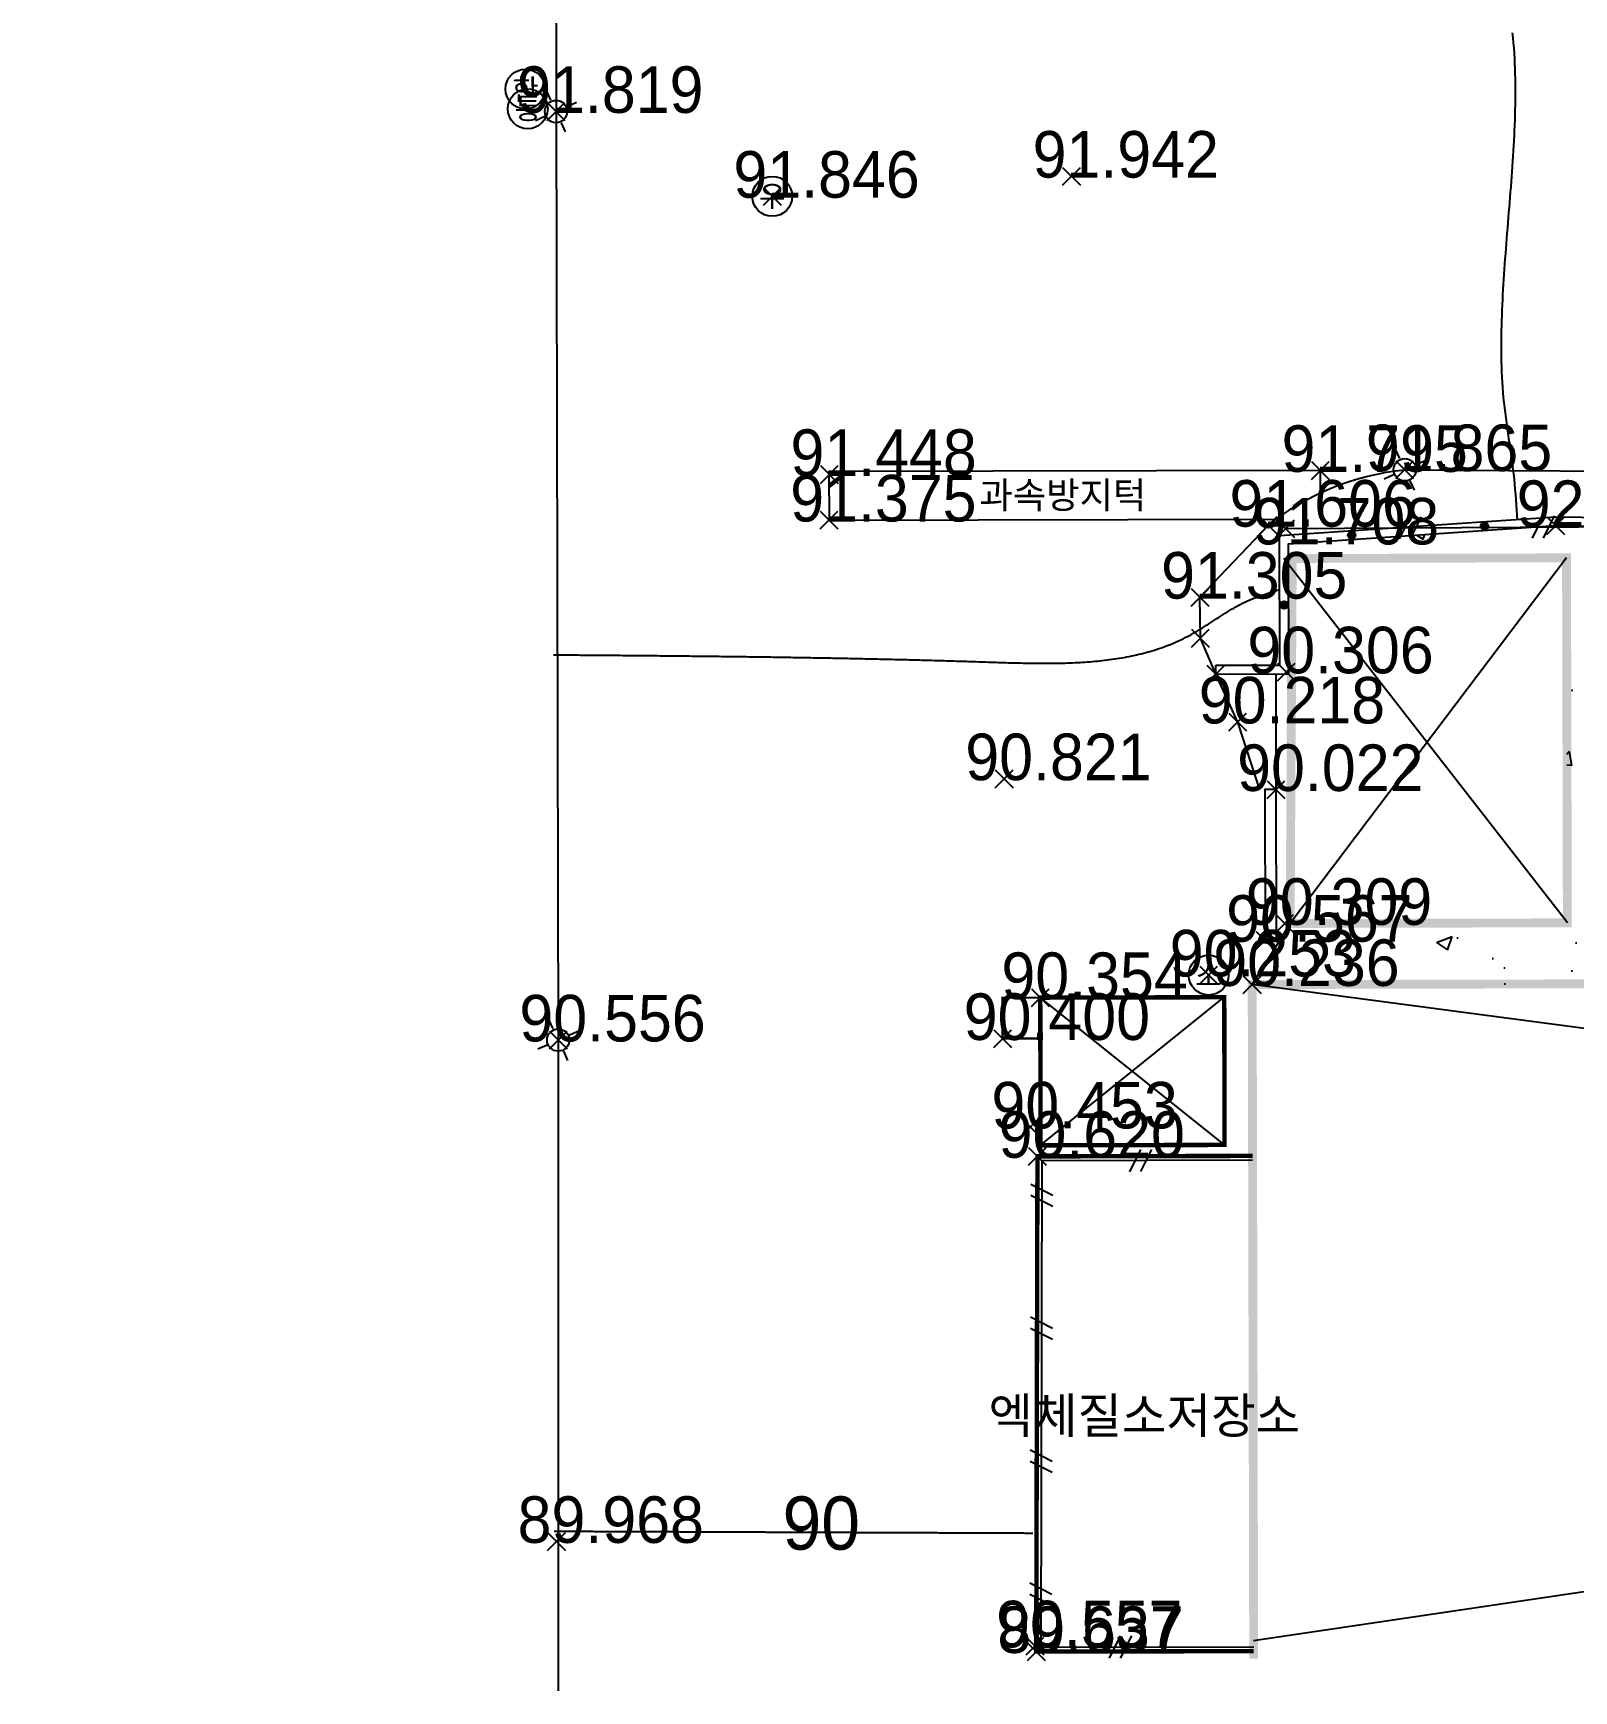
# Model space of a CAD drawing. Header units: millimetres. Extents: x 215151 to 215414, y 463007 to 463197.
# Drawn here: x 215164.73 to 215199.47, y 463029.7 to 463067.09 of the extents above; entities that cross this region are included whole.
import ezdxf
from ezdxf.enums import TextEntityAlignment as Align

# ---------------------------------------------------------------- set-up
doc = ezdxf.new("R2010")
doc.units = ezdxf.units.MM
doc.header["$MEASUREMENT"] = 0
doc.header["$PDMODE"] = 3
doc.header["$PDSIZE"] = 0.2
doc.layers.get('DEFPOINTS').update_dxf_attribs({"color": 155})
for name, color, linetype in [('1M(48)', 48, 'Continuous'), ('5M(86)', 86, 'Continuous'), ("CON'C(31)", 31, 'Continuous'), ('PTANNOTELE', 7, 'Continuous'), ('PTLAYER', 1, 'Continuous'), ('TEXT', 7, 'Continuous'), ('가로등(32)', 32, 'Continuous'), ('도시가스맨홀(50)', 50, 'Continuous'), ('소환전(24)', 24, 'Continuous'), ('아스팔트도로(1)', 1, 'Continuous'), ('옹벽(4)', 4, 'Continuous'), ('우수맨홀(42)', 42, 'Continuous'), ('조립식건물(40)', 40, 'Continuous'), ('콘크리트수로(5)', 5, 'Continuous'), ('통신맨홀(4)', 4, 'Continuous'), ('한전맨홀(1)', 1, 'Continuous'), ('현황선', 7, 'Continuous'), ('휀스(70)', 70, 'Continuous')]:
    doc.layers.add(name, color=color, linetype=linetype)
doc.styles.add('돋음', font='Dotum.ttf')
doc.styles.add('돋음체', font='DotumChe.TTF')

# ---------------------------------------------------------------- blocks, each defined once
blk = doc.blocks.new('P')
at = {"layer": '휀스(70)', "linetype": 'Continuous'}
for points in [[(-0.25, -0.25), (0, 0.25)], [(0, -0.25), (0.25, 0.25)]]:
    blk.add_lwpolyline(points, dxfattribs=at)
blk = doc.blocks.new('I1')
at = {"layer": '옹벽(4)'}
blk.add_hatch(color=256, dxfattribs=at).paths.add_polyline_path([(-0.084, 0, 1), (0.085, 0, 1)])
blk.add_circle((0, 0), 0.0846, dxfattribs=at)
blk = doc.blocks.new('F')
at = {"layer": '가로등(32)'}
for p, q in [((-0.191, 0.421), (-0.349, 0.769)), ((0.421, 0.191), (0.769, 0.349)), ((-0.421, -0.191), (-0.769, -0.349)), ((0.191, -0.421), (0.349, -0.769))]:
    blk.add_line(p, q, dxfattribs=at)
blk.add_circle((0, 0), 0.42, dxfattribs=at)
blk = doc.blocks.new('t-')
at = {"layer": '통신맨홀(4)'}
blk.add_circle((0, 0), 0.75, dxfattribs=at)
at = {"layer": '통신맨홀(4)', "style": '돋음체'}
blk.add_text('통', height=0.8, dxfattribs=at).set_placement((0.013, 0.013), align=Align.MIDDLE)
blk = doc.blocks.new('e-')
at = {"layer": '한전맨홀(1)'}
blk.add_circle((0, 0), 0.75, dxfattribs=at)
at = {"layer": '한전맨홀(1)', "style": '돋음체'}
blk.add_text('한', height=0.8, rotation=0.42655, dxfattribs=at).set_placement((0, 0), align=Align.MIDDLE)
blk = doc.blocks.new('w')
at = {"layer": '우수맨홀(42)'}
blk.add_circle((0, 0), 0.75, dxfattribs=at)
at = {"layer": '우수맨홀(42)', "style": '돋음체'}
blk.add_text('우', height=0.8, dxfattribs=at).set_placement((0, 0), align=Align.MIDDLE)
blk = doc.blocks.new('so')
at = {"layer": '소환전(24)'}
blk.add_circle((0, 0), 0.75, dxfattribs=at)
at = {"layer": '소환전(24)', "style": '돋음체'}
blk.add_text('소', height=0.8, dxfattribs=at).set_placement((0, -0.002), align=Align.MIDDLE)

msp = doc.modelspace()

# ---------------------------------------------------------------- hatches: boundary and pattern name
at = {"layer": "CON'C(31)"}
h = msp.add_hatch(dxfattribs=at)
h.set_pattern_fill('AR-CONC', color=256, scale=0.5)
h.set_pattern_definition([(50, (0, 0), (3.586300913, -0.313760675), [0.375, -4.125]), (355, (0, 0), (-0.693756668, 3.760960669), [0.3, -3.3]), (100.45144446, (0.299, -0.026), (2.892544234, 3.447199955), [0.31870096, -3.50571056]), (46.1842, (0, 1), (5.336206653, -0.827596404), [0.5625, -6.1875]), (96.6356355, (0.4447, 0.931), (4.67330973, 4.870593004), [0.47805171, -5.2585688]), (351.184164, (0, 1), (4.673309725, 4.870593), [0.45, -4.950000005]), (21, (0.5, 0.75), (2.98453526, -2.013094453), [0.375, -4.125]), (326, (0.5, 0.75), (1.21657666, 3.625750225), [0.3, -3.3]), (71.45144474, (0.7487, 0.5822), (4.201111884, 1.612655764), [0.31870095, -3.50571056]), (37.5, (0, 0), (0.0607992766, 1.664469269), [0, -3.26, 0, -3.35, 0, -3.3125]), (7.5, (0, 0), (1.315347687, 1.9720585594), [0, -1.91, 0, -3.185, 0, -1.2625]), (327.5, (-1.115, 0), (2.669112181, -0.1127743587), [0, -1.25, 0, -3.9, 0, -5.175]), (317.5, (-1.615, 0), (2.915930847, 0.500524912), [0, -1.625, 0, -2.59, 0, -3.675])])
h.paths.add_polyline_path([(215241.47758, 463051.57603), (215218.67564, 463051.57603), (215218.67564, 463055.66003), (215210.17795, 463055.8376), (215209.78518, 463055.84283), (215209.78518, 463055.19857), (215217.93689, 463055.21677), (215217.94553, 463055.2207), (215217.96372, 463047.07148), (215199.94113, 463047.03124), (215199.92294, 463055.17655), (215208.78518, 463055.19634), (215208.78518, 463055.85616), (215200.66221, 463055.96439), (215198.56427, 463055.95208), (215193.03122, 463055.57268), (215193.03225, 463055.11189), (215193.11553, 463055.00477), (215193.11693, 463055.24413), (215199.3016, 463055.25794), (215199.31998, 463047.02448), (215193.06904, 463047.01052), (215192.21387, 463045.632), (215242.60612, 463045.74451), (215243.19078, 463051.57603), (215242.26717, 463051.57603), (215242.26717, 463047.97021), (215241.47758, 463047.97021)])
h.paths.add_polyline_path([(215240.2692, 463049.13908), (215243.40221, 463049.13908), (215243.40221, 463050.16923), (215240.2692, 463050.16923)], flags=9)

# ---------------------------------------------------------------- linework, layer by layer
at = {"layer": '1M(48)'}
for points, elevation in [([(215198.07615, 463067.10411), (215198.08891, 463066.98871), (215198.08891, 463066.98871), (215198.10015, 463066.87315), (215198.10015, 463066.87315), (215198.10995, 463066.75745), (215198.10995, 463066.75745), (215198.11837, 463066.64165), (215198.11837, 463066.64165), (215198.1255, 463066.52576), (215198.1255, 463066.52576), (215198.1314, 463066.40981), (215198.1314, 463066.40981), (215198.13615, 463066.29379), (215198.13615, 463066.29379), (215198.1398, 463066.17769), (215198.1398, 463066.17769), (215198.14242, 463066.06161), (215198.14242, 463066.06161), (215198.14406, 463065.94552), (215198.14406, 463065.94552), (215198.14479, 463065.82941), (215198.14479, 463065.82941), (215198.14465, 463065.7133), (215198.14465, 463065.7133), (215198.14369, 463065.59725), (215198.14369, 463065.59725), (215198.14196, 463065.48116), (215198.14196, 463065.48116), (215198.13951, 463065.36507), (215198.13951, 463065.36507), (215198.13638, 463065.24901), (215198.13638, 463065.24901), (215198.13261, 463065.13296), (215198.13261, 463065.13296), (215198.12825, 463065.01693), (215198.12825, 463065.01693), (215198.12333, 463064.90093), (215198.12333, 463064.90093), (215198.1179, 463064.78495), (215198.1179, 463064.78495), (215198.11198, 463064.66899), (215198.11198, 463064.66899), (215198.10561, 463064.55305), (215198.10561, 463064.55305), (215198.09883, 463064.43714), (215198.09883, 463064.43714), (215198.09167, 463064.32125), (215198.09167, 463064.32125), (215198.08416, 463064.20539), (215198.08416, 463064.20539), (215198.07634, 463064.08954), (215198.07634, 463064.08954), (215198.06823, 463063.97372), (215198.06823, 463063.97372), (215198.05987, 463063.85791), (215198.05987, 463063.85791), (215198.05128, 463063.74212), (215198.05128, 463063.74212), (215198.04249, 463063.62634), (215198.04249, 463063.62634), (215198.03353, 463063.51057), (215198.03353, 463063.51057), (215198.02443, 463063.39482), (215198.02443, 463063.39482), (215198.01522, 463063.27908), (215198.01522, 463063.27908), (215198.00593, 463063.16334), (215198.00593, 463063.16334), (215197.99656, 463063.04752), (215197.99656, 463063.04752), (215197.98718, 463062.93179), (215197.98718, 463062.93179), (215197.97779, 463062.81606), (215197.97779, 463062.81606), (215197.96842, 463062.70033), (215197.96842, 463062.70033), (215197.9591, 463062.58459), (215197.9591, 463062.58459), (215197.94985, 463062.46885), (215197.94985, 463062.46885), (215197.94071, 463062.3531), (215197.94071, 463062.3531), (215197.93171, 463062.23733), (215197.93171, 463062.23733), (215197.92286, 463062.12156), (215197.92286, 463062.12156), (215197.91419, 463062.00577), (215197.91419, 463062.00577), (215197.90575, 463061.88997), (215197.90575, 463061.88997), (215197.89755, 463061.77415), (215197.89755, 463061.77415), (215197.88962, 463061.65831), (215197.88962, 463061.65831), (215197.88199, 463061.54245), (215197.88199, 463061.54245), (215197.8747, 463061.42657), (215197.8747, 463061.42657), (215197.86778, 463061.31066), (215197.86778, 463061.31066), (215197.86125, 463061.19473), (215197.86125, 463061.19473), (215197.85516, 463061.07878), (215197.85516, 463061.07878), (215197.84953, 463060.96281), (215197.84953, 463060.96281), (215197.8444, 463060.84681), (215197.8444, 463060.84681), (215197.83981, 463060.73079), (215197.83981, 463060.73079), (215197.8358, 463060.61475), (215197.8358, 463060.61475), (215197.8324, 463060.49868), (215197.8324, 463060.49868), (215197.82965, 463060.38261), (215197.82965, 463060.38261), (215197.82761, 463060.26651), (215197.82761, 463060.26651), (215197.8263, 463060.15041), (215197.8263, 463060.15041), (215197.82579, 463060.0343), (215197.82579, 463060.0343), (215197.8261, 463059.91819), (215197.8261, 463059.91819), (215197.82731, 463059.80208), (215197.82731, 463059.80208), (215197.82945, 463059.68599), (215197.82945, 463059.68599), (215197.83259, 463059.56992), (215197.83259, 463059.56992), (215197.83677, 463059.45389), (215197.83677, 463059.45389), (215197.84207, 463059.3379), (215197.84207, 463059.3379), (215197.84854, 463059.22197), (215197.84854, 463059.22197), (215197.85626, 463059.10611), (215197.85626, 463059.10611), (215197.86528, 463058.99036), (215197.86528, 463058.99036), (215197.87568, 463058.87471), (215197.87568, 463058.87471), (215197.88745, 463058.7592), (215197.88745, 463058.7592), (215197.90045, 463058.64382), (215197.90045, 463058.64382), (215197.91452, 463058.52856), (215197.91452, 463058.52856), (215197.92952, 463058.41343), (215197.92952, 463058.41343), (215197.94529, 463058.29839), (215197.94529, 463058.29839), (215197.96164, 463058.18344), (215197.96164, 463058.18344), (215197.97841, 463058.06855), (215197.97841, 463058.06855), (215197.99541, 463057.95369), (215197.99541, 463057.95369), (215198.01246, 463057.83883), (215198.01246, 463057.83883), (215198.02937, 463057.72396), (215198.02937, 463057.72396), (215198.04596, 463057.60904), (215198.04596, 463057.60904), (215198.06204, 463057.49405), (215198.06204, 463057.49405), (215198.07741, 463057.37896), (215198.07741, 463057.37896), (215198.09189, 463057.26376), (215198.09189, 463057.26376), (215198.10531, 463057.14842), (215198.10531, 463057.14842), (215198.11762, 463057.03297), (215198.11762, 463057.03297), (215198.12895, 463056.91741), (215198.12895, 463056.91741), (215198.13943, 463056.80177), (215198.13943, 463056.80177), (215198.14917, 463056.68607), (215198.14917, 463056.68607), (215198.15831, 463056.57032), (215198.15831, 463056.57032), (215198.16696, 463056.45453), (215198.16696, 463056.45453), (215198.17525, 463056.33872), (215198.17525, 463056.33872), (215198.18331, 463056.22289), (215198.18331, 463056.22289), (215198.19124, 463056.10705)], 92), ([(215176.45741, 463053.07151), (215176.51318, 463053.07107), (215176.51318, 463053.07107), (215176.56894, 463053.07063), (215176.56894, 463053.07063), (215176.6247, 463053.0702), (215176.6247, 463053.0702), (215176.68046, 463053.06976), (215176.68046, 463053.06976), (215176.73622, 463053.06932), (215176.73622, 463053.06932), (215176.79199, 463053.06888), (215176.79199, 463053.06888), (215176.84775, 463053.06844), (215176.84775, 463053.06844), (215176.90351, 463053.068), (215176.90351, 463053.068), (215176.95927, 463053.06756), (215176.95927, 463053.06756), (215177.01503, 463053.06712), (215177.01503, 463053.06712), (215177.0708, 463053.06668), (215177.0708, 463053.06668), (215177.12656, 463053.06623), (215177.12656, 463053.06623), (215177.18232, 463053.06579), (215177.18232, 463053.06579), (215177.23808, 463053.06534), (215177.23808, 463053.06534), (215177.29385, 463053.0649), (215177.29385, 463053.0649), (215177.34961, 463053.06445), (215177.34961, 463053.06445), (215177.40537, 463053.064), (215177.40537, 463053.064), (215177.46113, 463053.06354), (215177.46113, 463053.06354), (215177.51689, 463053.06309), (215177.51689, 463053.06309), (215177.57266, 463053.06263), (215177.57266, 463053.06263), (215177.62842, 463053.06217), (215177.62842, 463053.06217), (215177.68418, 463053.06171), (215177.68418, 463053.06171), (215177.73994, 463053.06125), (215177.73994, 463053.06125), (215177.7957, 463053.06079), (215177.7957, 463053.06079), (215177.85147, 463053.06032), (215177.85147, 463053.06032), (215177.90723, 463053.05985), (215177.90723, 463053.05985), (215177.96299, 463053.05938), (215177.96299, 463053.05938), (215178.01875, 463053.0589), (215178.01875, 463053.0589), (215178.07451, 463053.05842), (215178.07451, 463053.05842), (215178.13027, 463053.05794), (215178.13027, 463053.05794), (215178.18604, 463053.05746), (215178.18604, 463053.05746), (215178.2418, 463053.05697), (215178.2418, 463053.05697), (215178.29756, 463053.05648), (215178.29756, 463053.05648), (215178.35332, 463053.05599), (215178.35332, 463053.05599), (215178.40908, 463053.05549), (215178.40908, 463053.05549), (215178.46485, 463053.05499), (215178.46485, 463053.05499), (215178.52061, 463053.05449), (215178.52061, 463053.05449), (215178.57637, 463053.05398), (215178.57637, 463053.05398), (215178.63213, 463053.05347), (215178.63213, 463053.05347), (215178.68789, 463053.05295), (215178.68789, 463053.05295), (215178.74365, 463053.05243), (215178.74365, 463053.05243), (215178.79941, 463053.05191), (215178.79941, 463053.05191), (215178.85518, 463053.05138), (215178.85518, 463053.05138), (215178.91094, 463053.05085), (215178.91094, 463053.05085), (215178.9667, 463053.05031), (215178.9667, 463053.05031), (215179.02246, 463053.04977), (215179.02246, 463053.04977), (215179.07822, 463053.04923), (215179.07822, 463053.04923), (215179.13398, 463053.04868), (215179.13398, 463053.04868), (215179.18974, 463053.04812), (215179.18974, 463053.04812), (215179.2455, 463053.04756), (215179.2455, 463053.04756), (215179.30126, 463053.047), (215179.30126, 463053.047), (215179.35703, 463053.04643), (215179.35703, 463053.04643), (215179.41279, 463053.04585), (215179.41279, 463053.04585), (215179.46855, 463053.04527), (215179.46855, 463053.04527), (215179.52431, 463053.04468), (215179.52431, 463053.04468), (215179.58007, 463053.04409), (215179.58007, 463053.04409), (215179.63583, 463053.0435), (215179.63583, 463053.0435), (215179.69159, 463053.04289), (215179.69159, 463053.04289), (215179.74735, 463053.04229), (215179.74735, 463053.04229), (215179.80311, 463053.04167), (215179.80311, 463053.04167), (215179.85887, 463053.04105), (215179.85887, 463053.04105), (215179.91463, 463053.04043), (215179.91463, 463053.04043), (215179.97039, 463053.03979), (215179.97039, 463053.03979), (215180.02615, 463053.03915), (215180.02615, 463053.03915), (215180.08191, 463053.03851), (215180.08191, 463053.03851), (215180.13767, 463053.03786), (215180.13767, 463053.03786), (215180.19343, 463053.0372), (215180.19343, 463053.0372), (215180.24919, 463053.03654), (215180.24919, 463053.03654), (215180.30495, 463053.03587), (215180.30495, 463053.03587), (215180.36071, 463053.03519), (215180.36071, 463053.03519), (215180.41647, 463053.0345), (215180.41647, 463053.0345), (215180.47223, 463053.03381), (215180.47223, 463053.03381), (215180.52799, 463053.03311), (215180.52799, 463053.03311), (215180.58375, 463053.03241), (215180.58375, 463053.03241), (215180.63951, 463053.0317), (215180.63951, 463053.0317), (215180.69527, 463053.03098), (215180.69527, 463053.03098), (215180.75103, 463053.03025), (215180.75103, 463053.03025), (215180.80679, 463053.02951), (215180.80679, 463053.02951), (215180.86255, 463053.02877), (215180.86255, 463053.02877), (215180.9183, 463053.02802), (215180.9183, 463053.02802), (215180.97406, 463053.02726), (215180.97406, 463053.02726), (215181.02982, 463053.0265), (215181.02982, 463053.0265), (215181.08558, 463053.02572), (215181.08558, 463053.02572), (215181.14134, 463053.02494), (215181.14134, 463053.02494), (215181.1971, 463053.02415), (215181.1971, 463053.02415), (215181.25285, 463053.02335), (215181.25285, 463053.02335), (215181.30861, 463053.02255), (215181.30861, 463053.02255), (215181.36437, 463053.02173), (215181.36437, 463053.02173), (215181.42013, 463053.02091), (215181.42013, 463053.02091), (215181.47589, 463053.02008), (215181.47589, 463053.02008), (215181.53164, 463053.01924), (215181.53164, 463053.01924), (215181.5874, 463053.01839), (215181.5874, 463053.01839), (215181.64316, 463053.01753), (215181.64316, 463053.01753), (215181.69891, 463053.01667), (215181.69891, 463053.01667), (215181.75467, 463053.01579), (215181.75467, 463053.01579), (215181.81043, 463053.01491), (215181.81043, 463053.01491), (215181.86618, 463053.01401), (215181.86618, 463053.01401), (215181.92194, 463053.01311), (215181.92194, 463053.01311), (215181.9777, 463053.0122), (215181.9777, 463053.0122), (215182.03345, 463053.01128), (215182.03345, 463053.01128), (215182.08921, 463053.01034), (215182.08921, 463053.01034), (215182.14497, 463053.0094), (215182.14497, 463053.0094), (215182.20072, 463053.00845), (215182.20072, 463053.00845), (215182.25648, 463053.00749), (215182.25648, 463053.00749), (215182.31223, 463053.00652), (215182.31223, 463053.00652), (215182.36799, 463053.00554), (215182.36799, 463053.00554), (215182.42374, 463053.00455), (215182.42374, 463053.00455), (215182.4795, 463053.00356), (215182.4795, 463053.00356), (215182.53525, 463053.00255), (215182.53525, 463053.00255), (215182.59101, 463053.00153), (215182.59101, 463053.00153), (215182.64676, 463053.0005), (215182.64676, 463053.0005), (215182.70251, 463052.99946), (215182.70251, 463052.99946), (215182.75827, 463052.9984), (215182.75827, 463052.9984), (215182.81402, 463052.99734), (215182.81402, 463052.99734), (215182.86978, 463052.99627), (215182.86978, 463052.99627), (215182.92553, 463052.99519), (215182.92553, 463052.99519), (215182.98128, 463052.9941), (215182.98128, 463052.9941), (215183.03703, 463052.99299), (215183.03703, 463052.99299), (215183.09279, 463052.99188), (215183.09279, 463052.99188), (215183.14854, 463052.99075), (215183.14854, 463052.99075), (215183.20429, 463052.98961), (215183.20429, 463052.98961), (215183.26004, 463052.98847), (215183.26004, 463052.98847), (215183.3158, 463052.98731), (215183.3158, 463052.98731), (215183.37155, 463052.98614), (215183.37155, 463052.98614), (215183.4273, 463052.98495), (215183.4273, 463052.98495), (215183.48305, 463052.98376), (215183.48305, 463052.98376), (215183.5388, 463052.98256), (215183.5388, 463052.98256), (215183.59455, 463052.98134), (215183.59455, 463052.98134), (215183.6503, 463052.98011), (215183.6503, 463052.98011), (215183.70605, 463052.97887), (215183.70605, 463052.97887), (215183.7618, 463052.97762), (215183.7618, 463052.97762), (215183.81755, 463052.97636), (215183.81755, 463052.97636), (215183.8733, 463052.97509), (215183.8733, 463052.97509), (215183.92905, 463052.9738), (215183.92905, 463052.9738), (215183.9848, 463052.9725), (215183.9848, 463052.9725), (215184.04054, 463052.97119), (215184.04054, 463052.97119), (215184.09629, 463052.96987), (215184.09629, 463052.96987), (215184.15204, 463052.96853), (215184.15204, 463052.96853), (215184.20779, 463052.96718), (215184.20779, 463052.96718), (215184.26353, 463052.96582), (215184.26353, 463052.96582), (215184.31928, 463052.96445), (215184.31928, 463052.96445), (215184.37503, 463052.96307), (215184.37503, 463052.96307), (215184.43077, 463052.96167), (215184.43077, 463052.96167), (215184.48652, 463052.96026), (215184.48652, 463052.96026), (215184.54226, 463052.95884), (215184.54226, 463052.95884), (215184.59801, 463052.9574), (215184.59801, 463052.9574), (215184.65375, 463052.95595), (215184.65375, 463052.95595), (215184.7095, 463052.95449), (215184.7095, 463052.95449), (215184.76524, 463052.95302), (215184.76524, 463052.95302), (215184.82099, 463052.95153), (215184.82099, 463052.95153), (215184.87673, 463052.95003), (215184.87673, 463052.95003), (215184.93247, 463052.94852), (215184.93247, 463052.94852), (215184.98822, 463052.94699), (215184.98822, 463052.94699), (215185.04396, 463052.94545), (215185.04396, 463052.94545), (215185.0997, 463052.9439), (215185.0997, 463052.9439), (215185.15544, 463052.94233), (215185.15544, 463052.94233), (215185.21118, 463052.94075), (215185.21118, 463052.94075), (215185.26692, 463052.93916), (215185.26692, 463052.93916), (215185.32267, 463052.93755), (215185.32267, 463052.93755), (215185.37841, 463052.93593), (215185.37841, 463052.93593), (215185.43414, 463052.9343), (215185.43414, 463052.9343), (215185.48988, 463052.93265), (215185.48988, 463052.93265), (215185.54562, 463052.93099), (215185.54562, 463052.93099), (215185.60136, 463052.92932), (215185.60136, 463052.92932), (215185.6571, 463052.92763), (215185.6571, 463052.92763), (215185.71284, 463052.92592), (215185.71284, 463052.92592), (215185.76857, 463052.92421), (215185.76857, 463052.92421), (215185.82431, 463052.92248), (215185.82431, 463052.92248), (215185.88005, 463052.92073), (215185.88005, 463052.92073), (215185.93578, 463052.91897), (215185.93578, 463052.91897), (215185.99152, 463052.9172), (215185.99152, 463052.9172), (215186.04725, 463052.91541), (215186.04725, 463052.91541), (215186.10299, 463052.91361), (215186.10299, 463052.91361), (215186.15872, 463052.91179), (215186.15872, 463052.91179), (215186.21446, 463052.90996), (215186.21446, 463052.90996), (215186.27019, 463052.90812), (215186.27019, 463052.90812), (215186.32592, 463052.90627), (215186.32592, 463052.90627), (215186.38166, 463052.90443), (215186.38166, 463052.90443), (215186.43739, 463052.9026), (215186.43739, 463052.9026), (215186.49312, 463052.90078), (215186.49312, 463052.90078), (215186.54886, 463052.89899), (215186.54886, 463052.89899), (215186.6046, 463052.89723), (215186.6046, 463052.89723), (215186.66033, 463052.89552), (215186.66033, 463052.89552), (215186.71607, 463052.89385), (215186.71607, 463052.89385), (215186.77181, 463052.89223), (215186.77181, 463052.89223), (215186.82756, 463052.89068), (215186.82756, 463052.89068), (215186.8833, 463052.8892), (215186.8833, 463052.8892), (215186.93905, 463052.88779), (215186.93905, 463052.88779), (215186.99479, 463052.88647), (215186.99479, 463052.88647), (215187.05054, 463052.88524), (215187.05054, 463052.88524), (215187.1063, 463052.8841), (215187.1063, 463052.8841), (215187.16205, 463052.88308), (215187.16205, 463052.88308), (215187.21781, 463052.88217), (215187.21781, 463052.88217), (215187.27357, 463052.88138), (215187.27357, 463052.88138), (215187.32933, 463052.88072), (215187.32933, 463052.88072), (215187.38509, 463052.88019), (215187.38509, 463052.88019), (215187.44085, 463052.87982), (215187.44085, 463052.87982), (215187.49661, 463052.87959), (215187.49661, 463052.87959), (215187.55238, 463052.87952), (215187.55238, 463052.87952), (215187.60814, 463052.87963), (215187.60814, 463052.87963), (215187.66391, 463052.87991), (215187.66391, 463052.87991), (215187.71967, 463052.88037), (215187.71967, 463052.88037), (215187.77543, 463052.88103), (215187.77543, 463052.88103), (215187.83118, 463052.88189), (215187.83118, 463052.88189), (215187.88694, 463052.88296), (215187.88694, 463052.88296), (215187.94269, 463052.88424), (215187.94269, 463052.88424), (215187.99843, 463052.88575), (215187.99843, 463052.88575), (215188.05417, 463052.8875), (215188.05417, 463052.8875), (215188.1099, 463052.88949), (215188.1099, 463052.88949), (215188.16562, 463052.89173), (215188.16562, 463052.89173), (215188.22132, 463052.89423), (215188.22132, 463052.89423), (215188.27702, 463052.89701), (215188.27702, 463052.89701), (215188.3327, 463052.90006), (215188.3327, 463052.90006), (215188.38836, 463052.9034), (215188.38836, 463052.9034), (215188.44401, 463052.90704), (215188.44401, 463052.90704), (215188.49963, 463052.91099), (215188.49963, 463052.91099), (215188.55523, 463052.91525), (215188.55523, 463052.91525), (215188.61081, 463052.91984), (215188.61081, 463052.91984), (215188.66635, 463052.92476), (215188.66635, 463052.92476), (215188.72187, 463052.93003), (215188.72187, 463052.93003), (215188.77735, 463052.93566), (215188.77735, 463052.93566), (215188.83279, 463052.94165), (215188.83279, 463052.94165), (215188.88819, 463052.94801), (215188.88819, 463052.94801), (215188.94354, 463052.95476), (215188.94354, 463052.95476), (215188.99885, 463052.96191), (215188.99885, 463052.96191), (215189.0541, 463052.96946), (215189.0541, 463052.96946), (215189.10929, 463052.97743), (215189.10929, 463052.97743), (215189.16442, 463052.98582), (215189.16442, 463052.98582), (215189.21948, 463052.99465), (215189.21948, 463052.99465), (215189.27446, 463053.00392), (215189.27446, 463053.00392), (215189.32937, 463053.01365), (215189.32937, 463053.01365), (215189.3842, 463053.02385), (215189.3842, 463053.02385), (215189.43893, 463053.03453), (215189.43893, 463053.03453), (215189.49356, 463053.04569), (215189.49356, 463053.04569), (215189.54809, 463053.05735), (215189.54809, 463053.05735), (215189.60251, 463053.06952), (215189.60251, 463053.06952), (215189.65681, 463053.08221), (215189.65681, 463053.08221), (215189.71099, 463053.09542), (215189.71099, 463053.09542), (215189.76503, 463053.10917), (215189.76503, 463053.10917), (215189.81893, 463053.12347), (215189.81893, 463053.12347), (215189.87268, 463053.13833), (215189.87268, 463053.13833), (215189.92627, 463053.15375), (215189.92627, 463053.15375), (215189.97969, 463053.16975), (215189.97969, 463053.16975), (215190.03293, 463053.18633), (215190.03293, 463053.18633), (215190.08598, 463053.2035), (215190.08598, 463053.2035), (215190.13884, 463053.22127), (215190.13884, 463053.22127), (215190.19148, 463053.23964), (215190.19148, 463053.23964), (215190.24391, 463053.25864), (215190.24391, 463053.25864), (215190.29611, 463053.27825), (215190.29611, 463053.27825), (215190.34807, 463053.2985), (215190.34807, 463053.2985), (215190.39978, 463053.31937), (215190.39978, 463053.31937), (215190.45122, 463053.34089), (215190.45122, 463053.34089), (215190.50239, 463053.36305), (215190.50239, 463053.36305), (215190.55327, 463053.38586), (215190.55327, 463053.38586), (215190.60386, 463053.40932), (215190.60386, 463053.40932), (215190.65414, 463053.43344), (215190.65414, 463053.43344), (215190.70409, 463053.45822), (215190.70409, 463053.45822), (215190.75372, 463053.48366), (215190.75372, 463053.48366), (215190.80299, 463053.50976), (215190.80299, 463053.50976), (215190.85192, 463053.53652), (215190.85192, 463053.53652), (215190.90047, 463053.56394), (215190.90047, 463053.56394), (215190.94868, 463053.59198), (215190.94868, 463053.59198), (215190.99656, 463053.62055), (215190.99656, 463053.62055), (215191.04416, 463053.6496), (215191.04416, 463053.6496), (215191.09151, 463053.67906), (215191.09151, 463053.67906), (215191.13865, 463053.70885), (215191.13865, 463053.70885), (215191.18561, 463053.73892), (215191.18561, 463053.73892), (215191.23244, 463053.7692), (215191.23244, 463053.7692), (215191.27917, 463053.79962), (215191.27917, 463053.79962), (215191.32584, 463053.83014), (215191.32584, 463053.83014), (215191.3725, 463053.86068), (215191.3725, 463053.86068), (215191.41917, 463053.8912), (215191.41917, 463053.8912), (215191.46591, 463053.92162), (215191.46591, 463053.92162), (215191.51274, 463053.95189), (215191.51274, 463053.95189), (215191.55971, 463053.98195), (215191.55971, 463053.98195), (215191.60685, 463054.01174), (215191.60685, 463054.01174), (215191.6542, 463054.04119), (215191.6542, 463054.04119), (215191.7018, 463054.07024), (215191.7018, 463054.07024), (215191.74968, 463054.09882), (215191.74968, 463054.09882), (215191.79788, 463054.12687), (215191.79788, 463054.12687), (215191.84642, 463054.15432), (215191.84642, 463054.15432), (215191.89533, 463054.18111), (215191.89533, 463054.18111), (215191.94464, 463054.20714), (215191.94464, 463054.20714), (215191.99437, 463054.23237), (215191.99437, 463054.23237), (215192.04455, 463054.2567), (215192.04455, 463054.2567), (215192.09516, 463054.2801), (215192.09516, 463054.2801), (215192.14618, 463054.3026), (215192.14618, 463054.3026), (215192.19756, 463054.32427), (215192.19756, 463054.32427), (215192.24926, 463054.34518), (215192.24926, 463054.34518), (215192.30124, 463054.36537), (215192.30124, 463054.36537), (215192.35347, 463054.38491), (215192.35347, 463054.38491), (215192.40591, 463054.40387), (215192.40591, 463054.40387), (215192.45853, 463054.42231), (215192.45853, 463054.42231), (215192.51132, 463054.44029), (215192.51132, 463054.44029), (215192.56423, 463054.45789), (215192.56423, 463054.45789), (215192.61726, 463054.47516), (215192.61726, 463054.47516), (215192.67036, 463054.49217), (215192.67036, 463054.49217), (215192.72353, 463054.50899), (215192.72353, 463054.50899), (215192.77674, 463054.52568), (215192.77674, 463054.52568), (215192.82997, 463054.5423)], 91)]:
    msp.add_lwpolyline(points, dxfattribs=dict(at, elevation=elevation))
at = {"layer": '5M(86)', "elevation": 90}
msp.add_lwpolyline([(215176.47316, 463033.3019), (215176.50915, 463033.30176), (215176.50915, 463033.30176), (215176.54514, 463033.30162), (215176.54514, 463033.30162), (215176.58114, 463033.30148), (215176.58114, 463033.30148), (215176.61713, 463033.30135), (215176.61713, 463033.30135), (215176.65312, 463033.30121), (215176.65312, 463033.30121), (215176.68911, 463033.30107), (215176.68911, 463033.30107), (215176.72511, 463033.30093), (215176.72511, 463033.30093), (215176.7611, 463033.30079), (215176.7611, 463033.30079), (215176.79709, 463033.30065), (215176.79709, 463033.30065), (215176.83308, 463033.30051), (215176.83308, 463033.30051), (215176.86908, 463033.30037), (215176.86908, 463033.30037), (215176.90507, 463033.30023), (215176.90507, 463033.30023), (215176.94106, 463033.30009), (215176.94106, 463033.30009), (215176.97705, 463033.29995), (215176.97705, 463033.29995), (215177.01305, 463033.29981), (215177.01305, 463033.29981), (215177.04904, 463033.29967), (215177.04904, 463033.29967), (215177.08503, 463033.29953), (215177.08503, 463033.29953), (215177.12102, 463033.29939), (215177.12102, 463033.29939), (215177.15702, 463033.29925), (215177.15702, 463033.29925), (215177.19301, 463033.29911), (215177.19301, 463033.29911), (215177.229, 463033.29897), (215177.229, 463033.29897), (215177.26499, 463033.29883), (215177.26499, 463033.29883), (215177.30099, 463033.29869), (215177.30099, 463033.29869), (215177.33698, 463033.29856), (215177.33698, 463033.29856), (215177.37297, 463033.29842), (215177.37297, 463033.29842), (215177.40896, 463033.29828), (215177.40896, 463033.29828), (215177.44496, 463033.29814), (215177.44496, 463033.29814), (215177.48095, 463033.298), (215177.48095, 463033.298), (215177.51694, 463033.29786), (215177.51694, 463033.29786), (215177.55293, 463033.29772), (215177.55293, 463033.29772), (215177.58893, 463033.29758), (215177.58893, 463033.29758), (215177.62492, 463033.29744), (215177.62492, 463033.29744), (215177.66091, 463033.2973), (215177.66091, 463033.2973), (215177.6969, 463033.29716), (215177.6969, 463033.29716), (215177.73289, 463033.29702), (215177.73289, 463033.29702), (215177.76889, 463033.29688), (215177.76889, 463033.29688), (215177.80488, 463033.29674), (215177.80488, 463033.29674), (215177.84087, 463033.2966), (215177.84087, 463033.2966), (215177.87686, 463033.29646), (215177.87686, 463033.29646), (215177.91286, 463033.29632), (215177.91286, 463033.29632), (215177.94885, 463033.29618), (215177.94885, 463033.29618), (215177.98484, 463033.29604), (215177.98484, 463033.29604), (215178.02083, 463033.2959), (215178.02083, 463033.2959), (215178.05683, 463033.29577), (215178.05683, 463033.29577), (215178.09282, 463033.29563), (215178.09282, 463033.29563), (215178.12881, 463033.29549), (215178.12881, 463033.29549), (215178.1648, 463033.29535), (215178.1648, 463033.29535), (215178.2008, 463033.29521), (215178.2008, 463033.29521), (215178.23679, 463033.29507), (215178.23679, 463033.29507), (215178.27278, 463033.29493), (215178.27278, 463033.29493), (215178.30877, 463033.29479), (215178.30877, 463033.29479), (215178.34477, 463033.29465), (215178.34477, 463033.29465), (215178.38076, 463033.29451), (215178.38076, 463033.29451), (215178.41675, 463033.29437), (215178.41675, 463033.29437), (215178.45274, 463033.29423), (215178.45274, 463033.29423), (215178.48874, 463033.29409), (215178.48874, 463033.29409), (215178.52473, 463033.29395), (215178.52473, 463033.29395), (215178.56072, 463033.29381), (215178.56072, 463033.29381), (215178.59671, 463033.29367), (215178.59671, 463033.29367), (215178.63271, 463033.29353), (215178.63271, 463033.29353), (215178.6687, 463033.29339), (215178.6687, 463033.29339), (215178.70469, 463033.29325), (215178.70469, 463033.29325), (215178.74068, 463033.29312), (215178.74068, 463033.29312), (215178.77668, 463033.29298), (215178.77668, 463033.29298), (215178.81267, 463033.29284), (215178.81267, 463033.29284), (215178.84866, 463033.2927), (215178.84866, 463033.2927), (215178.88465, 463033.29256), (215178.88465, 463033.29256), (215178.92065, 463033.29242), (215178.92065, 463033.29242), (215178.95664, 463033.29228), (215178.95664, 463033.29228), (215178.99263, 463033.29214), (215178.99263, 463033.29214), (215179.02862, 463033.292), (215179.02862, 463033.292), (215179.06462, 463033.29186), (215179.06462, 463033.29186), (215179.10061, 463033.29172), (215179.10061, 463033.29172), (215179.1366, 463033.29158), (215179.1366, 463033.29158), (215179.17259, 463033.29144), (215179.17259, 463033.29144), (215179.20859, 463033.2913), (215179.20859, 463033.2913), (215179.24458, 463033.29116), (215179.24458, 463033.29116), (215179.28057, 463033.29102), (215179.28057, 463033.29102), (215179.31656, 463033.29088), (215179.31656, 463033.29088), (215179.35256, 463033.29074), (215179.35256, 463033.29074), (215179.38855, 463033.2906), (215179.38855, 463033.2906), (215179.42454, 463033.29046), (215179.42454, 463033.29046), (215179.46053, 463033.29033), (215179.46053, 463033.29033), (215179.49653, 463033.29019), (215179.49653, 463033.29019), (215179.53252, 463033.29005), (215179.53252, 463033.29005), (215179.56851, 463033.28991), (215179.56851, 463033.28991), (215179.6045, 463033.28977), (215179.6045, 463033.28977), (215179.6405, 463033.28963), (215179.6405, 463033.28963), (215179.67649, 463033.28949), (215179.67649, 463033.28949), (215179.71248, 463033.28935), (215179.71248, 463033.28935), (215179.74847, 463033.28921), (215179.74847, 463033.28921), (215179.78446, 463033.28907), (215179.78446, 463033.28907), (215179.82046, 463033.28893), (215179.82046, 463033.28893), (215179.85645, 463033.28879), (215179.85645, 463033.28879), (215179.89244, 463033.28865), (215179.89244, 463033.28865), (215179.92843, 463033.28851), (215179.92843, 463033.28851), (215179.96443, 463033.28837), (215179.96443, 463033.28837), (215180.00042, 463033.28823), (215180.00042, 463033.28823), (215180.03641, 463033.28809), (215180.03641, 463033.28809), (215180.0724, 463033.28795), (215180.0724, 463033.28795), (215180.1084, 463033.28781), (215180.1084, 463033.28781), (215180.14439, 463033.28767), (215180.14439, 463033.28767), (215180.18038, 463033.28754), (215180.18038, 463033.28754), (215180.21637, 463033.2874), (215180.21637, 463033.2874), (215180.25237, 463033.28726), (215180.25237, 463033.28726), (215180.28836, 463033.28712), (215180.28836, 463033.28712), (215180.32435, 463033.28698), (215180.32435, 463033.28698), (215180.36034, 463033.28684), (215180.36034, 463033.28684), (215180.39634, 463033.2867), (215180.39634, 463033.2867), (215180.43233, 463033.28656), (215180.43233, 463033.28656), (215180.46832, 463033.28642), (215180.46832, 463033.28642), (215180.50431, 463033.28628), (215180.50431, 463033.28628), (215180.54031, 463033.28614), (215180.54031, 463033.28614), (215180.5763, 463033.286), (215180.5763, 463033.286), (215180.61229, 463033.28586), (215180.61229, 463033.28586), (215180.64828, 463033.28572), (215180.64828, 463033.28572), (215180.68428, 463033.28558), (215180.68428, 463033.28558), (215180.72027, 463033.28544), (215180.72027, 463033.28544), (215180.75626, 463033.2853), (215180.75626, 463033.2853), (215180.79225, 463033.28516), (215180.79225, 463033.28516), (215180.82825, 463033.28502), (215180.82825, 463033.28502), (215180.86424, 463033.28488), (215180.86424, 463033.28488), (215180.90023, 463033.28475), (215180.90023, 463033.28475), (215180.93622, 463033.28461), (215180.93622, 463033.28461), (215180.97222, 463033.28447), (215180.97222, 463033.28447), (215181.00821, 463033.28433), (215181.00821, 463033.28433), (215181.0442, 463033.28419), (215181.0442, 463033.28419), (215181.08019, 463033.28405), (215181.08019, 463033.28405), (215181.11619, 463033.28391), (215181.11619, 463033.28391), (215181.15218, 463033.28377), (215181.15218, 463033.28377), (215181.18817, 463033.28363), (215181.18817, 463033.28363), (215181.22416, 463033.28349), (215181.22416, 463033.28349), (215181.26016, 463033.28335), (215181.26016, 463033.28335), (215181.29615, 463033.28321), (215181.29615, 463033.28321), (215181.33214, 463033.28307), (215181.33214, 463033.28307), (215181.36813, 463033.28293), (215181.36813, 463033.28293), (215181.40413, 463033.28279), (215181.40413, 463033.28279), (215181.44012, 463033.28265), (215181.44012, 463033.28265), (215181.47611, 463033.28251), (215181.47611, 463033.28251), (215181.5121, 463033.28237), (215181.5121, 463033.28237), (215181.5481, 463033.28223), (215181.5481, 463033.28223), (215181.58409, 463033.2821), (215181.58409, 463033.2821), (215181.62008, 463033.28196), (215181.62008, 463033.28196), (215181.65607, 463033.28182), (215181.65607, 463033.28182), (215181.69207, 463033.28168), (215181.69207, 463033.28168), (215181.72806, 463033.28154), (215181.72806, 463033.28154), (215181.76405, 463033.2814), (215181.76405, 463033.2814), (215181.80004, 463033.28126), (215181.80004, 463033.28126), (215181.83603, 463033.28112), (215181.83603, 463033.28112), (215181.87203, 463033.28098), (215181.87203, 463033.28098), (215181.90802, 463033.28084), (215181.90802, 463033.28084), (215181.94401, 463033.2807), (215181.94401, 463033.2807), (215181.98, 463033.28056), (215181.98, 463033.28056), (215182.016, 463033.28042), (215182.016, 463033.28042), (215182.05199, 463033.28028), (215182.05199, 463033.28028), (215182.08798, 463033.28014), (215182.08798, 463033.28014), (215182.12397, 463033.28), (215182.12397, 463033.28), (215182.15997, 463033.27986), (215182.15997, 463033.27986), (215182.19596, 463033.27972), (215182.19596, 463033.27972), (215182.23195, 463033.27958), (215182.23195, 463033.27958), (215182.26794, 463033.27944), (215182.26794, 463033.27944), (215182.30394, 463033.27931), (215182.30394, 463033.27931), (215182.33993, 463033.27917), (215182.33993, 463033.27917), (215182.37592, 463033.27903), (215182.37592, 463033.27903), (215182.41191, 463033.27889), (215182.41191, 463033.27889), (215182.44791, 463033.27875), (215182.44791, 463033.27875), (215182.4839, 463033.27861), (215182.4839, 463033.27861), (215182.51989, 463033.27847), (215182.51989, 463033.27847), (215182.55588, 463033.27833), (215182.55588, 463033.27833), (215182.59188, 463033.27819), (215182.59188, 463033.27819), (215182.62787, 463033.27805), (215182.62787, 463033.27805), (215182.66386, 463033.27791), (215182.66386, 463033.27791), (215182.69985, 463033.27777), (215182.69985, 463033.27777), (215182.73585, 463033.27763), (215182.73585, 463033.27763), (215182.77184, 463033.27749), (215182.77184, 463033.27749), (215182.80783, 463033.27735), (215182.80783, 463033.27735), (215182.84382, 463033.27721), (215182.84382, 463033.27721), (215182.87982, 463033.27707), (215182.87982, 463033.27707), (215182.91581, 463033.27693), (215182.91581, 463033.27693), (215182.9518, 463033.27679), (215182.9518, 463033.27679), (215182.98779, 463033.27665), (215182.98779, 463033.27665), (215183.02379, 463033.27652), (215183.02379, 463033.27652), (215183.05978, 463033.27638), (215183.05978, 463033.27638), (215183.09577, 463033.27624), (215183.09577, 463033.27624), (215183.13176, 463033.2761), (215183.13176, 463033.2761), (215183.16776, 463033.27596), (215183.16776, 463033.27596), (215183.20375, 463033.27582), (215183.20375, 463033.27582), (215183.23974, 463033.27568), (215183.23974, 463033.27568), (215183.27573, 463033.27554), (215183.27573, 463033.27554), (215183.31173, 463033.2754), (215183.31173, 463033.2754), (215183.34772, 463033.27526), (215183.34772, 463033.27526), (215183.38371, 463033.27512), (215183.38371, 463033.27512), (215183.4197, 463033.27498), (215183.4197, 463033.27498), (215183.4557, 463033.27484), (215183.4557, 463033.27484), (215183.49169, 463033.2747), (215183.49169, 463033.2747), (215183.52768, 463033.27456), (215183.52768, 463033.27456), (215183.56367, 463033.27442), (215183.56367, 463033.27442), (215183.59967, 463033.27428), (215183.59967, 463033.27428), (215183.63566, 463033.27414), (215183.63566, 463033.27414), (215183.67165, 463033.274), (215183.67165, 463033.274), (215183.70764, 463033.27386), (215183.70764, 463033.27386), (215183.74364, 463033.27373), (215183.74364, 463033.27373), (215183.77963, 463033.27359), (215183.77963, 463033.27359), (215183.81562, 463033.27345), (215183.81562, 463033.27345), (215183.85161, 463033.27331), (215183.85161, 463033.27331), (215183.8876, 463033.27317), (215183.8876, 463033.27317), (215183.9236, 463033.27303), (215183.9236, 463033.27303), (215183.95959, 463033.27289), (215183.95959, 463033.27289), (215183.99558, 463033.27275), (215183.99558, 463033.27275), (215184.03157, 463033.27261), (215184.03157, 463033.27261), (215184.06757, 463033.27247), (215184.06757, 463033.27247), (215184.10356, 463033.27233), (215184.10356, 463033.27233), (215184.13955, 463033.27219), (215184.13955, 463033.27219), (215184.17554, 463033.27205), (215184.17554, 463033.27205), (215184.21154, 463033.27191), (215184.21154, 463033.27191), (215184.24753, 463033.27177), (215184.24753, 463033.27177), (215184.28352, 463033.27163), (215184.28352, 463033.27163), (215184.31951, 463033.27149), (215184.31951, 463033.27149), (215184.35551, 463033.27135), (215184.35551, 463033.27135), (215184.3915, 463033.27121), (215184.3915, 463033.27121), (215184.42749, 463033.27107), (215184.42749, 463033.27107), (215184.46348, 463033.27094), (215184.46348, 463033.27094), (215184.49948, 463033.2708), (215184.49948, 463033.2708), (215184.53547, 463033.27066), (215184.53547, 463033.27066), (215184.57146, 463033.27052), (215184.57146, 463033.27052), (215184.60745, 463033.27038), (215184.60745, 463033.27038), (215184.64345, 463033.27024), (215184.64345, 463033.27024), (215184.67944, 463033.2701), (215184.67944, 463033.2701), (215184.71543, 463033.26996), (215184.71543, 463033.26996), (215184.75142, 463033.26982), (215184.75142, 463033.26982), (215184.78742, 463033.26968), (215184.78742, 463033.26968), (215184.82341, 463033.26954), (215184.82341, 463033.26954), (215184.8594, 463033.2694), (215184.8594, 463033.2694), (215184.89539, 463033.26926), (215184.89539, 463033.26926), (215184.93139, 463033.26912), (215184.93139, 463033.26912), (215184.96738, 463033.26898), (215184.96738, 463033.26898), (215185.00337, 463033.26884), (215185.00337, 463033.26884), (215185.03936, 463033.2687), (215185.03936, 463033.2687), (215185.07536, 463033.26856), (215185.07536, 463033.26856), (215185.11135, 463033.26842), (215185.11135, 463033.26842), (215185.14734, 463033.26829), (215185.14734, 463033.26829), (215185.18333, 463033.26815), (215185.18333, 463033.26815), (215185.21933, 463033.26801), (215185.21933, 463033.26801), (215185.25532, 463033.26787), (215185.25532, 463033.26787), (215185.29131, 463033.26773), (215185.29131, 463033.26773), (215185.3273, 463033.26759), (215185.3273, 463033.26759), (215185.3633, 463033.26745), (215185.3633, 463033.26745), (215185.39929, 463033.26731), (215185.39929, 463033.26731), (215185.43528, 463033.26717), (215185.43528, 463033.26717), (215185.47127, 463033.26703), (215185.47127, 463033.26703), (215185.50727, 463033.26689), (215185.50727, 463033.26689), (215185.54326, 463033.26675), (215185.54326, 463033.26675), (215185.57925, 463033.26661), (215185.57925, 463033.26661), (215185.61524, 463033.26647), (215185.61524, 463033.26647), (215185.65124, 463033.26633), (215185.65124, 463033.26633), (215185.68723, 463033.26619), (215185.68723, 463033.26619), (215185.72322, 463033.26605), (215185.72322, 463033.26605), (215185.75921, 463033.26591), (215185.75921, 463033.26591), (215185.79521, 463033.26577), (215185.79521, 463033.26577), (215185.8312, 463033.26563), (215185.8312, 463033.26563), (215185.86719, 463033.2655), (215185.86719, 463033.2655), (215185.90318, 463033.26536), (215185.90318, 463033.26536), (215185.93917, 463033.26522), (215185.93917, 463033.26522), (215185.97517, 463033.26508), (215185.97517, 463033.26508), (215186.01116, 463033.26494), (215186.01116, 463033.26494), (215186.04715, 463033.2648), (215186.04715, 463033.2648), (215186.08314, 463033.26466), (215186.08314, 463033.26466), (215186.11914, 463033.26452), (215186.11914, 463033.26452), (215186.15513, 463033.26438), (215186.15513, 463033.26438), (215186.19112, 463033.26424), (215186.19112, 463033.26424), (215186.22711, 463033.2641), (215186.22711, 463033.2641), (215186.26311, 463033.26396), (215186.26311, 463033.26396), (215186.2991, 463033.26382), (215186.2991, 463033.26382), (215186.33509, 463033.26368), (215186.33509, 463033.26368), (215186.37108, 463033.26354), (215186.37108, 463033.26354), (215186.40708, 463033.2634), (215186.40708, 463033.2634), (215186.44307, 463033.26326), (215186.44307, 463033.26326), (215186.47906, 463033.26312), (215186.47906, 463033.26312), (215186.51505, 463033.26298), (215186.51505, 463033.26298), (215186.55105, 463033.26284), (215186.55105, 463033.26284), (215186.58704, 463033.26271), (215186.58704, 463033.26271), (215186.62303, 463033.26257), (215186.62303, 463033.26257), (215186.65902, 463033.26243), (215186.65902, 463033.26243), (215186.69502, 463033.26229), (215186.69502, 463033.26229), (215186.73101, 463033.26215), (215186.73101, 463033.26215), (215186.767, 463033.26201), (215186.767, 463033.26201), (215186.80299, 463033.26187), (215186.80299, 463033.26187), (215186.83899, 463033.26173), (215186.83899, 463033.26173), (215186.87498, 463033.26159), (215186.87498, 463033.26159), (215186.91097, 463033.26145), (215186.91097, 463033.26145), (215186.94696, 463033.26131), (215186.94696, 463033.26131), (215186.98296, 463033.26117), (215186.98296, 463033.26117), (215187.01895, 463033.26103), (215187.01895, 463033.26103), (215187.05494, 463033.26089), (215187.05494, 463033.26089), (215187.09093, 463033.26075), (215187.09093, 463033.26075), (215187.12693, 463033.26061), (215187.12693, 463033.26061), (215187.16292, 463033.26047), (215187.16292, 463033.26047), (215187.19891, 463033.26033), (215187.19891, 463033.26033), (215187.2349, 463033.26019), (215187.2349, 463033.26019), (215187.2709, 463033.26005)], dxfattribs=at)
at = {"layer": "CON'C(31)"}
for points in [[(215192.75167, 463050.02966), (215192.7564, 463052.63992)], [(215193.06904, 463047.01052), (215192.21387, 463045.632)]]:
    msp.add_lwpolyline(points, dxfattribs=at)
for points, const_width in [([(215187.43506, 463045.33756), (215186.58353, 463045.33566), (215186.58559, 463044.41413), (215187.43712, 463044.41603)], 0.05), ([(215192.22249, 463041.7675), (215187.37153, 463041.75667), (215187.34448, 463030.5852), (215192.24744, 463030.59615)], 0.1)]:
    msp.add_lwpolyline(points, dxfattribs=dict(at, const_width=const_width))
at = {"layer": 'PTLAYER'}
for p in [(215176.5154, 463065.32677, 91.81862), (215188.13876, 463063.86728, 91.94242), (215181.39208, 463063.41383, 91.84574), (215182.67912, 463057.13809, 91.44809), (215193.75199, 463057.2288, 91.7952), (215195.65388, 463057.24591, 91.8654), (215182.67299, 463056.10925, 91.37459), (215192.57911, 463055.99366, 91.60605), (215192.96894, 463055.91926, 91.68638), (215199.05585, 463055.98579, 92.07574), (215191.03559, 463054.36998, 91.30485), (215191.04649, 463053.44673, 90.88821), (215191.39351, 463052.63688, 90.51814), (215192.98137, 463052.68431, 90.30591), (215191.88679, 463051.55388, 90.21845), (215186.62047, 463050.27409, 90.82075), (215192.75167, 463050.02966, 90.02245), (215192.94814, 463047.01025, 90.30933), (215192.50429, 463046.63079, 90.56684), (215191.23023, 463045.84625, 90.25318), (215187.43506, 463045.33756, 90.35387), (215192.21387, 463045.632, 90.23637), (215176.56608, 463044.38105, 90.55621), (215186.58559, 463044.41413, 90.40003), (215187.21097, 463042.41839, 90.45328), (215187.37153, 463041.75667, 90.62024), (215176.52609, 463033.0689, 89.96789), (215187.31712, 463030.71292, 90.55749), (215187.34448, 463030.5852, 89.63678)]:
    msp.add_point(p, dxfattribs=at)
at = {"layer": '아스팔트도로(1)'}
for points in [[(215164.72589, 463155.06638), (215169.81877, 463153.07372, -0.23010034), (215175.29741, 463147.93679), (215176.11442, 463144.42023), (215176.37467, 463140.75625), (215176.37467, 463133.17143), (215176.39686, 463121.83512), (215176.42763, 463099.42286), (215176.494, 463080.31168), (215176.5154, 463065.32677), (215176.56608, 463044.38105), (215176.56608, 463029.70018)], [(215192.38317, 463050.02883), (215191.88679, 463051.55388), (215191.39351, 463052.63688), (215191.04649, 463053.44673), (215191.03559, 463054.36998), (215192.57911, 463055.99366, -0.14471877), (215195.65388, 463057.24591), (215200.32504, 463057.2123), (215206.67088, 463057.19692), (215210.1938, 463057.16362), (215218.69493, 463057.10959), (215223.42502, 463057.06749), (215232.24124, 463057.01233), (215242.00417, 463057.0022), (215242.62736, 463056.56206)]]:
    msp.add_lwpolyline(points, format="xyb", dxfattribs=at)
at = {"layer": '옹벽(4)'}
for points in [[(215191.39306, 463052.83688), (215192.83732, 463052.8401), (215192.8308, 463055.7594), (215199.05034, 463056.18588), (215210.18137, 463056.03757), (215218.72607, 463055.85902), (215234.01004, 463056.13579), (215242.23767, 463056.23736), (215243.84116, 463056.49293), (215265.06944, 463056.5763), (215289.5734, 463056.77659), (215296.34017, 463053.30926)], [(215191.39351, 463052.63688), (215193.03777, 463052.64055), (215193.03122, 463055.57268), (215199.05585, 463055.98579), (215210.17795, 463055.8376), (215218.72579, 463055.65898), (215234.01308, 463055.93581), (215242.25474, 463056.03756), (215243.85739, 463056.29299), (215265.07065, 463056.37631), (215289.52591, 463056.5762), (215296.24896, 463053.13126)], [(215191.39351, 463052.63688), (215191.39306, 463052.83688)]]:
    msp.add_lwpolyline(points, dxfattribs=at)
at = {"layer": '조립식건물(40)'}
for points in [[(215199.31998, 463047.02448), (215192.92976, 463055.24371)], [(215199.3016, 463055.25794), (215193.06904, 463047.01052)], [(215293.61096, 463032.20424), (215192.21387, 463045.632)], [(215192.24691, 463030.83234), (215293.58048, 463045.85832)], [(215191.59136, 463042.01532), (215187.43506, 463045.33756)], [(215187.4425, 463042.00605), (215191.58392, 463045.34682)]]:
    msp.add_lwpolyline(points, dxfattribs=at)
for points, const_width in [([(215193.06904, 463047.01052), (215199.31998, 463047.02448), (215199.3016, 463055.25794), (215193.11693, 463055.24413)], 0.2), ([(215187.43506, 463045.33756), (215191.58392, 463045.34682), (215191.59136, 463042.01532), (215187.4425, 463042.00605)], 0.1)]:
    msp.add_lwpolyline(points, close=True, dxfattribs=dict(at, const_width=const_width))
at = {"layer": '조립식건물(40)', "const_width": 0.2}
msp.add_lwpolyline([(215192.24781, 463030.42754), (215192.21387, 463045.632), (215293.58048, 463045.85832), (215293.61442, 463030.65385)], dxfattribs=at)
at = {"layer": '콘크리트수로(5)'}
msp.add_lwpolyline([(215192.50429, 463046.63079), (215192.75926, 463046.63136), (215192.75167, 463050.02966), (215192.4967, 463050.02909)], close=True, dxfattribs=at)
at = {"layer": '현황선', "color": 2}
msp.add_lwpolyline([(215193.7536, 463056.50941), (215193.75199, 463057.2288), (215182.67054, 463057.20406), (215182.67299, 463056.10925), (215192.75898, 463056.13177)], dxfattribs=at)
at = {"layer": '휀스(70)'}
for points in [[(215192.96894, 463055.91926), (215210.13714, 463056.01996), (215210.1938, 463057.16362), (215218.69493, 463057.10959)], [(215192.22272, 463041.6675), (215187.47129, 463041.65689), (215187.44472, 463030.68542), (215192.24721, 463030.69615)]]:
    msp.add_lwpolyline(points, dxfattribs=at)

# ---------------------------------------------------------------- block references
at = {"layer": '가로등(32)', "xscale": 0.6, "yscale": 0.6, "zscale": 0.6}
for p in [(215176.5154, 463065.32677), (215195.65388, 463057.24591), (215176.56608, 463044.38105)]:
    msp.add_blockref('F', p, dxfattribs=at)
at = {"layer": '도시가스맨홀(50)', "xscale": 0.6, "yscale": 0.6, "zscale": 0.6}
for name, p in [('e-', (215175.82643, 463065.83333)), ('t-', (215175.87775, 463065.38627)), ('w', (215181.39208, 463063.41383)), ('so', (215191.23023, 463045.84625))]:
    msp.add_blockref(name, p, dxfattribs=at)
at = {"layer": '옹벽(4)'}
for p, rotation in [((215197.45042, 463055.97594), 3.922655500409367), ((215194.45744, 463055.77071), 3.922655500409367), ((215192.93429, 463054.19606), 90.12792006043348)]:
    msp.add_blockref('I1', p, dxfattribs=dict(at, rotation=rotation))
at = {"layer": '휀스(70)'}
for p, rotation in [((215195.78374, 463055.93577), 0.3360587209167369), ((215198.78369, 463055.95337), 0.3360587209167369), ((215189.69728, 463041.66186), 180.1279200609846), ((215187.46942, 463040.88289), 269.8612695740015), ((215187.46215, 463037.8829), 269.8612695740015), ((215187.45489, 463034.88291), 269.8612695740015), ((215187.44762, 463031.88292), 269.8612695740015), ((215189.24722, 463030.68945), 0.1279200618470741)]:
    msp.add_blockref('P', p, dxfattribs=dict(at, rotation=rotation))

# ---------------------------------------------------------------- texts
at = {"layer": '5M(86)', "style": '돋음'}
msp.add_text('90', height=1.2, dxfattribs=at).set_placement((215182.49663, 463032.88479), align=Align.CENTER)
at = {"layer": 'DEFPOINTS', "style": '돋음'}
for s, p in [('91.795', (215192.87536, 463057.19784)), ('91.865', (215194.77725, 463057.21495)), ('91.448', (215181.80248, 463057.10713)), ('91.708', (215192.22872, 463055.56115)), ('91.305', (215190.15895, 463054.33901)), ('90.218', (215191.01016, 463051.52292)), ('90.022', (215191.87504, 463049.99869)), ('90.567', (215191.62766, 463046.59983)), ('90.253', (215190.3536, 463045.81529)), ('90.236', (215191.33723, 463045.60104)), ('90.354', (215186.55843, 463045.3066)), ('90.453', (215186.33433, 463042.38743)), ('89.637', (215186.46785, 463030.55424))]:
    msp.add_text(s, height=1.05, dxfattribs=at).set_placement(p)
at = {"layer": 'PTANNOTELE', "style": '돋음'}
for s, p in [('91.819', (215175.63877, 463065.29581)), ('91.942', (215187.26212, 463063.83632)), ('91.846', (215180.51544, 463063.38287)), ('91.375', (215181.79635, 463056.07829)), ('91.606', (215191.70248, 463055.9627)), ('92.076', (215198.17922, 463055.95483)), ('90.306', (215192.10474, 463052.65335)), ('90.821', (215185.74384, 463050.24313)), ('90.309', (215192.07151, 463046.97929)), ('90.556', (215175.68944, 463044.35009)), ('90.400', (215185.70896, 463044.38317)), ('90.620', (215186.4949, 463041.72571)), ('89.968', (215175.64946, 463033.03794)), ('90.557', (215186.44048, 463030.68196))]:
    msp.add_text(s, height=1.05, dxfattribs=at).set_placement(p)
at = {"layer": 'TEXT', "linetype": 'Continuous', "style": '돋음'}
for s, height, p in [('과속방지턱', 0.6, (215187.9444, 463056.37519)), ('엑체질소저장소', 0.8, (215189.7811, 463035.50922))]:
    msp.add_text(s, height=height, dxfattribs=at).set_placement(p, align=Align.CENTER)

doc.saveas('drawing.dxf')
